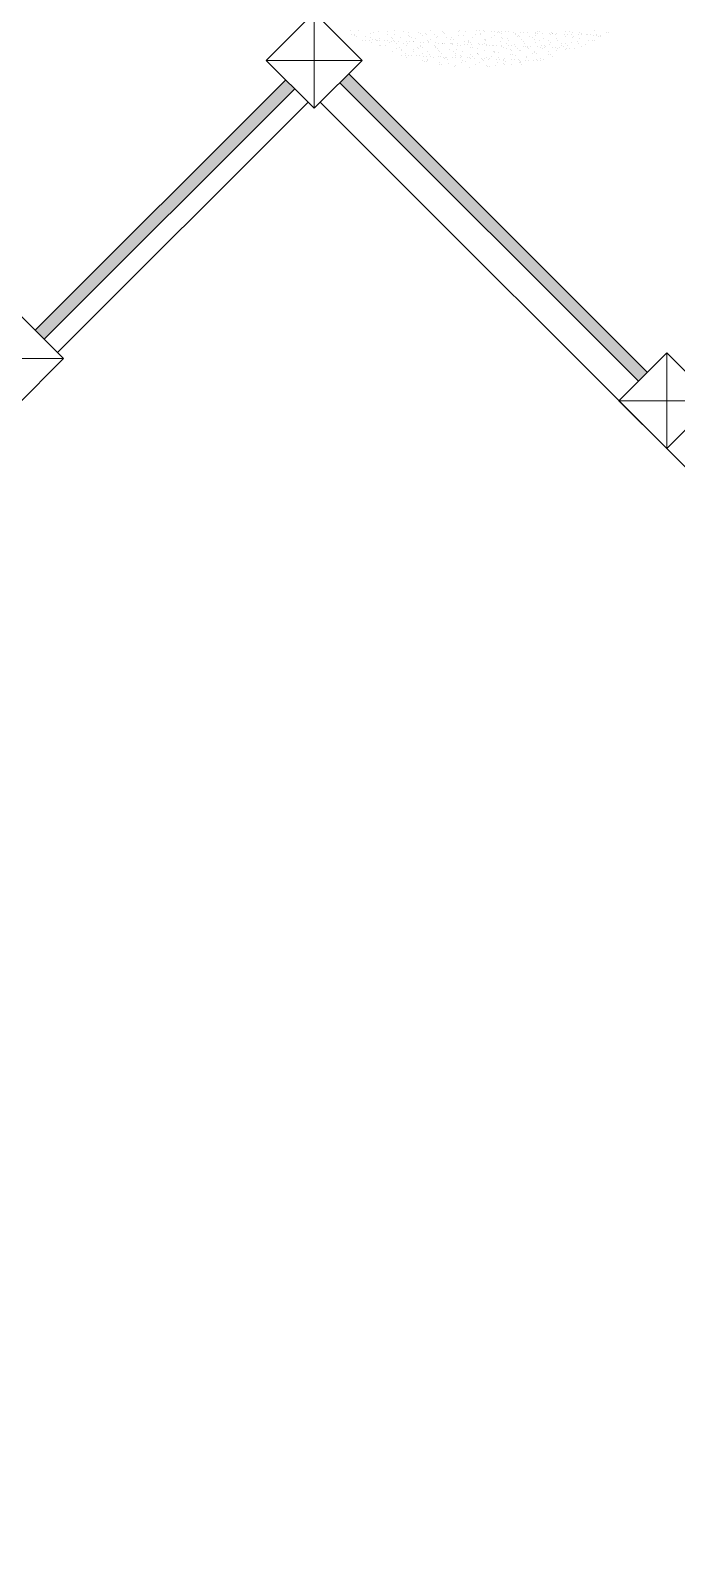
# Model space of a CAD drawing. Header units: millimetres. Extents: x 235 to 418, y 139 to 274.
# Drawn here: x 336.94 to 344.6, y 198.29 to 216.33 of the extents above; entities that cross this region are included whole.
import ezdxf

# ---------------------------------------------------------------- set-up
doc = ezdxf.new("R2010")
doc.units = ezdxf.units.MM
doc.header["$LTSCALE"] = 0.01
for name, color, linetype, lineweight in [('muros bajos', 42, 'Continuous', 18), ('puertas', 2, 'Continuous', 9), ('punto delgado', 4, 'Continuous', 0)]:
    doc.layers.add(name, color=color, linetype=linetype, lineweight=lineweight)

# ---------------------------------------------------------------- blocks, each defined once
blk = doc.blocks.new('A$C329661E2')
at = {"layer": 'puertas'}
for p, q in [((1.517, 0.305), (1.517, 0.305)), ((1.529, 0.274), (1.529, 0.274)), ((1.55, 0.263), (1.55, 0.263)), ((1.553, 0.27), (1.553, 0.27)), ((1.569, 0.254), (1.569, 0.254)), ((1.589, 0.305), (1.589, 0.305)), ((1.645, 0.255), (1.645, 0.255)), ((1.689, 0.279), (1.689, 0.279)), ((1.709, 0.289), (1.709, 0.289)), ((1.75, 0.294), (1.75, 0.294)), ((1.825, 0.271), (1.825, 0.271)), ((1.828, 0.295), (1.828, 0.295)), ((1.887, 0.27), (1.887, 0.27)), ((1.889, 0.305), (1.889, 0.305)), ((1.965, 0.301), (1.965, 0.301)), ((2.005, 0.286), (2.005, 0.286)), ((2.005, 0.263), (2.005, 0.263)), ((2.011, 0.254), (2.011, 0.254)), ((2.086, 0.293), (2.086, 0.293)), ((2.102, 0.278), (2.102, 0.278)), ((2.118, 0.267), (2.118, 0.267)), ((2.144, 0.279), (2.144, 0.279)), ((2.151, 0.27), (2.151, 0.27)), ((2.185, 0.302), (2.185, 0.302)), ((2.223, 0.27), (2.223, 0.27)), ((2.24, 0.255), (2.24, 0.255)), ((2.283, 0.295), (2.283, 0.295)), ((2.29, 0.286), (2.29, 0.286)), ((2.298, 0.282), (2.298, 0.282)), ((2.418, 0.266), (2.418, 0.266)), ((2.42, 0.294), (2.42, 0.294)), ((2.429, 0.302), (2.429, 0.302)), ((2.462, 0.26), (2.462, 0.26)), ((2.478, 0.298), (2.478, 0.298)), ((2.558, 0.27), (2.558, 0.27)), ((2.569, 0.304), (2.569, 0.304)), ((2.593, 0.303), (2.593, 0.303)), ((2.598, 0.281), (2.598, 0.281)), ((2.601, 0.276), (2.601, 0.276)), ((2.629, 0.302), (2.629, 0.302)), ((2.635, 0.301), (2.635, 0.301)), ((2.691, 0.299), (2.691, 0.299)), ((2.714, 0.298), (2.714, 0.298)), ((2.714, 0.263), (2.714, 0.263)), ((2.74, 0.292), (2.74, 0.292)), ((2.751, 0.297), (2.751, 0.297)), ((2.756, 0.293), (2.756, 0.293)), ((2.773, 0.278), (2.773, 0.278)), ((2.778, 0.297), (2.778, 0.297)), ((2.812, 0.295), (2.812, 0.295)), ((2.836, 0.294), (2.836, 0.294)), ((2.872, 0.292), (2.872, 0.292)), ((2.894, 0.279), (2.894, 0.279)), ((2.894, 0.27), (2.894, 0.27)), ((2.91, 0.255), (2.91, 0.255)), ((2.916, 0.261), (2.916, 0.261)), ((2.934, 0.29), (2.934, 0.29)), ((2.957, 0.289), (2.957, 0.289)), ((2.994, 0.288), (2.994, 0.288)), ((3.006, 0.259), (3.006, 0.259)), ((3.055, 0.285), (3.055, 0.285)), ((3.056, 0.277), (3.056, 0.277)), ((3.062, 0.268), (3.062, 0.268)), ((3.074, 0.294), (3.074, 0.294)), ((3.078, 0.284), (3.078, 0.284)), ((3.091, 0.294), (3.091, 0.294)), ((3.115, 0.283), (3.115, 0.283)), ((3.176, 0.28), (3.176, 0.28)), ((3.187, 0.274), (3.187, 0.274)), ((3.195, 0.293), (3.195, 0.293)), ((3.2, 0.279), (3.2, 0.279)), ((3.202, 0.284), (3.202, 0.284)), ((3.228, 0.27), (3.228, 0.27)), ((3.237, 0.278), (3.237, 0.278)), ((3.298, 0.276), (3.298, 0.276)), ((3.306, 0.301), (3.306, 0.301)), ((3.306, 0.258), (3.306, 0.258)), ((3.321, 0.275), (3.321, 0.275)), ((3.341, 0.3), (3.341, 0.3)), ((3.358, 0.273), (3.358, 0.273)), ((3.367, 0.29), (3.367, 0.29)), ((3.373, 0.258), (3.373, 0.258)), ((3.419, 0.271), (3.419, 0.271)), ((3.427, 0.293), (3.427, 0.293)), ((3.443, 0.278), (3.443, 0.278)), ((3.443, 0.27), (3.443, 0.27)), ((3.479, 0.269), (3.479, 0.269)), ((3.487, 0.274), (3.487, 0.274)), ((3.513, 0.274), (3.513, 0.274)), ((3.541, 0.266), (3.541, 0.266)), ((3.547, 0.306), (3.547, 0.306)), ((3.564, 0.27), (3.564, 0.27)), ((3.564, 0.265), (3.564, 0.265)), ((3.581, 0.255), (3.581, 0.255)), ((3.601, 0.264), (3.601, 0.264)), ((3.602, 0.255), (3.602, 0.255)), ((3.652, 0.29), (3.652, 0.29)), ((3.667, 0.289), (3.667, 0.289)), ((1.62, 0.226), (1.62, 0.226)), ((1.643, 0.225), (1.643, 0.225)), ((1.68, 0.224), (1.68, 0.224)), ((1.69, 0.246), (1.69, 0.246)), ((1.697, 0.204), (1.697, 0.204)), ((1.707, 0.231), (1.707, 0.231)), ((1.726, 0.231), (1.726, 0.231)), ((1.733, 0.222), (1.733, 0.222)), ((1.741, 0.221), (1.741, 0.221)), ((1.758, 0.235), (1.758, 0.235)), ((1.765, 0.22), (1.765, 0.22)), ((1.765, 0.181), (1.765, 0.181)), ((1.766, 0.177), (1.766, 0.177)), ((1.801, 0.219), (1.801, 0.219)), ((1.813, 0.185), (1.813, 0.185)), ((1.828, 0.223), (1.828, 0.223)), ((1.844, 0.208), (1.844, 0.208)), ((1.863, 0.217), (1.863, 0.217)), ((1.865, 0.247), (1.865, 0.247)), ((1.866, 0.134), (1.866, 0.134)), ((1.872, 0.238), (1.872, 0.238)), ((1.878, 0.219), (1.878, 0.219)), ((1.886, 0.216), (1.886, 0.216)), ((1.904, 0.154), (1.904, 0.154)), ((1.905, 0.197), (1.905, 0.197)), ((1.923, 0.214), (1.923, 0.214)), ((1.926, 0.165), (1.926, 0.165)), ((1.938, 0.251), (1.938, 0.251)), ((1.942, 0.149), (1.942, 0.149)), ((1.948, 0.14), (1.948, 0.14)), ((1.965, 0.2), (1.965, 0.2)), ((1.982, 0.185), (1.982, 0.185)), ((1.984, 0.212), (1.984, 0.212)), ((1.993, 0.201), (1.993, 0.201)), ((2.008, 0.211), (2.008, 0.211)), ((2.025, 0.247), (2.025, 0.247)), ((2.041, 0.13), (2.041, 0.13)), ((2.044, 0.213), (2.044, 0.213)), ((2.044, 0.21), (2.044, 0.21)), ((2.046, 0.149), (2.046, 0.149)), ((2.058, 0.235), (2.058, 0.235)), ((2.081, 0.165), (2.081, 0.165)), ((2.088, 0.156), (2.088, 0.156)), ((2.102, 0.176), (2.102, 0.176)), ((2.106, 0.207), (2.106, 0.207)), ((2.106, 0.181), (2.106, 0.181)), ((2.119, 0.161), (2.119, 0.161)), ((2.129, 0.206), (2.129, 0.206)), ((2.162, 0.224), (2.162, 0.224)), ((2.162, 0.131), (2.162, 0.131)), ((2.166, 0.205), (2.166, 0.205)), ((2.173, 0.216), (2.173, 0.216)), ((2.183, 0.229), (2.183, 0.229)), ((2.22, 0.181), (2.22, 0.181)), ((2.226, 0.165), (2.226, 0.165)), ((2.227, 0.202), (2.227, 0.202)), ((2.227, 0.172), (2.227, 0.172)), ((2.238, 0.25), (2.238, 0.25)), ((2.24, 0.153), (2.24, 0.153)), ((2.25, 0.201), (2.25, 0.201)), ((2.256, 0.138), (2.256, 0.138)), ((2.259, 0.13), (2.259, 0.13)), ((2.286, 0.197), (2.286, 0.197)), ((2.287, 0.2), (2.287, 0.2)), ((2.299, 0.2), (2.299, 0.2)), ((2.322, 0.244), (2.322, 0.244)), ((2.342, 0.147), (2.342, 0.147)), ((2.348, 0.198), (2.348, 0.198)), ((2.353, 0.232), (2.353, 0.232)), ((2.359, 0.197), (2.359, 0.197)), ((2.361, 0.246), (2.361, 0.246)), ((2.366, 0.188), (2.366, 0.188)), ((2.372, 0.197), (2.372, 0.197)), ((2.377, 0.231), (2.377, 0.231)), ((2.377, 0.13), (2.377, 0.13)), ((2.399, 0.146), (2.399, 0.146)), ((2.406, 0.18), (2.406, 0.18)), ((2.409, 0.195), (2.409, 0.195)), ((2.437, 0.177), (2.437, 0.177)), ((2.454, 0.127), (2.454, 0.127)), ((2.466, 0.212), (2.466, 0.212)), ((2.47, 0.193), (2.47, 0.193)), ((2.493, 0.192), (2.493, 0.192)), ((2.498, 0.223), (2.498, 0.223)), ((2.499, 0.213), (2.499, 0.213)), ((2.505, 0.204), (2.505, 0.204)), ((2.515, 0.208), (2.515, 0.208)), ((2.522, 0.162), (2.522, 0.162)), ((2.53, 0.191), (2.53, 0.191)), ((2.534, 0.248), (2.534, 0.248)), ((2.538, 0.162), (2.538, 0.162)), ((2.574, 0.154), (2.574, 0.154)), ((2.586, 0.196), (2.586, 0.196)), ((2.591, 0.188), (2.591, 0.188)), ((2.615, 0.187), (2.615, 0.187)), ((2.635, 0.2), (2.635, 0.2)), ((2.635, 0.142), (2.635, 0.142)), ((2.638, 0.229), (2.638, 0.229)), ((2.645, 0.22), (2.645, 0.22)), ((2.646, 0.228), (2.646, 0.228)), ((2.651, 0.186), (2.651, 0.186)), ((2.652, 0.185), (2.652, 0.185)), ((2.677, 0.178), (2.677, 0.178)), ((2.695, 0.247), (2.695, 0.247)), ((2.702, 0.178), (2.702, 0.178)), ((2.712, 0.13), (2.712, 0.13)), ((2.713, 0.183), (2.713, 0.183)), ((2.714, 0.13), (2.714, 0.13)), ((2.736, 0.183), (2.736, 0.183)), ((2.766, 0.212), (2.766, 0.212)), ((2.773, 0.181), (2.773, 0.181)), ((2.773, 0.176), (2.773, 0.176)), ((2.777, 0.245), (2.777, 0.245)), ((2.784, 0.236), (2.784, 0.236)), ((2.789, 0.161), (2.789, 0.161)), ((2.815, 0.158), (2.815, 0.158)), ((2.816, 0.194), (2.816, 0.194)), ((2.826, 0.243), (2.826, 0.243)), ((2.832, 0.224), (2.832, 0.224)), ((2.834, 0.179), (2.834, 0.179)), ((2.853, 0.146), (2.853, 0.146)), ((2.858, 0.178), (2.858, 0.178)), ((2.86, 0.137), (2.86, 0.137)), ((2.882, 0.193), (2.882, 0.193)), ((2.894, 0.176), (2.894, 0.176)), ((2.91, 0.153), (2.91, 0.153)), ((2.923, 0.252), (2.923, 0.252)), ((2.927, 0.138), (2.927, 0.138)), ((2.934, 0.142), (2.934, 0.142)), ((2.946, 0.227), (2.946, 0.227)), ((2.956, 0.21), (2.956, 0.21)), ((2.956, 0.174), (2.956, 0.174)), ((2.97, 0.2), (2.97, 0.2)), ((2.979, 0.173), (2.979, 0.173)), ((2.993, 0.162), (2.993, 0.162)), ((2.995, 0.173), (2.995, 0.173)), ((2.999, 0.153), (2.999, 0.153)), ((3.016, 0.172), (3.016, 0.172)), ((3.031, 0.246), (3.031, 0.246)), ((3.048, 0.231), (3.048, 0.231)), ((3.048, 0.13), (3.048, 0.13)), ((3.062, 0.209), (3.062, 0.209)), ((3.077, 0.169), (3.077, 0.169)), ((3.095, 0.226), (3.095, 0.226)), ((3.1, 0.168), (3.1, 0.168)), ((3.107, 0.177), (3.107, 0.177)), ((3.115, 0.157), (3.115, 0.157)), ((3.126, 0.243), (3.126, 0.243)), ((3.132, 0.178), (3.132, 0.178)), ((3.137, 0.167), (3.137, 0.167)), ((3.139, 0.169), (3.139, 0.169)), ((3.168, 0.223), (3.168, 0.223)), ((3.171, 0.128), (3.171, 0.128)), ((3.175, 0.189), (3.175, 0.189)), ((3.185, 0.208), (3.185, 0.208)), ((3.198, 0.165), (3.198, 0.165)), ((3.222, 0.164), (3.222, 0.164)), ((3.23, 0.139), (3.23, 0.139)), ((3.234, 0.242), (3.234, 0.242)), ((3.242, 0.224), (3.242, 0.224)), ((3.245, 0.154), (3.245, 0.154)), ((3.259, 0.162), (3.259, 0.162)), ((3.271, 0.194), (3.271, 0.194)), ((3.278, 0.185), (3.278, 0.185)), ((3.295, 0.173), (3.295, 0.173)), ((3.306, 0.2), (3.306, 0.2)), ((3.31, 0.144), (3.31, 0.144)), ((3.32, 0.16), (3.32, 0.16)), ((3.322, 0.185), (3.322, 0.185)), ((3.343, 0.159), (3.343, 0.159)), ((3.355, 0.204), (3.355, 0.204)), ((3.365, 0.247), (3.365, 0.247)), ((3.38, 0.157), (3.38, 0.157)), ((3.41, 0.21), (3.41, 0.21)), ((3.417, 0.201), (3.417, 0.201)), ((3.422, 0.24), (3.422, 0.24)), ((3.443, 0.176), (3.443, 0.176)), ((3.475, 0.188), (3.475, 0.188)), ((3.503, 0.224), (3.503, 0.224)), ((3.535, 0.22), (3.535, 0.22)), ((3.55, 0.226), (3.55, 0.226)), ((1.945, 0.098), (1.945, 0.098)), ((1.981, 0.115), (1.981, 0.115)), ((1.981, 0.098), (1.981, 0.098)), ((1.982, 0.083), (1.982, 0.083)), ((2.006, 0.096), (2.006, 0.096)), ((2.03, 0.095), (2.03, 0.095)), ((2.066, 0.094), (2.066, 0.094)), ((2.094, 0.096), (2.094, 0.096)), ((2.119, 0.06), (2.119, 0.06)), ((2.12, 0.114), (2.12, 0.114)), ((2.128, 0.091), (2.128, 0.091)), ((2.136, 0.045), (2.136, 0.045)), ((2.15, 0.046), (2.15, 0.046)), ((2.151, 0.09), (2.151, 0.09)), ((2.157, 0.066), (2.157, 0.066)), ((2.164, 0.058), (2.164, 0.058)), ((2.179, 0.107), (2.179, 0.107)), ((2.188, 0.089), (2.188, 0.089)), ((2.214, 0.079), (2.214, 0.079)), ((2.249, 0.087), (2.249, 0.087)), ((2.257, 0.036), (2.257, 0.036)), ((2.263, 0.026), (2.263, 0.026)), ((2.272, 0.086), (2.272, 0.086)), ((2.273, 0.021), (2.273, 0.021)), ((2.274, 0.111), (2.274, 0.111)), ((2.296, 0.082), (2.296, 0.082)), ((2.303, 0.074), (2.303, 0.074)), ((2.309, 0.084), (2.309, 0.084)), ((2.316, 0.084), (2.316, 0.084)), ((2.33, 0.061), (2.33, 0.061)), ((2.336, 0.032), (2.336, 0.032)), ((2.37, 0.082), (2.37, 0.082)), ((2.382, 0.009), (2.382, 0.009)), ((2.394, 0.115), (2.394, 0.115)), ((2.394, 0.095), (2.394, 0.095)), ((2.394, 0.081), (2.394, 0.081)), ((2.394, 0.013), (2.394, 0.013)), ((2.431, 0.079), (2.431, 0.079)), ((2.436, 0.098), (2.436, 0.098)), ((2.442, 0.09), (2.442, 0.09)), ((2.443, 0.041), (2.443, 0.041)), ((2.454, 0.06), (2.454, 0.06)), ((2.475, 0.048), (2.475, 0.048)), ((2.492, 0.077), (2.492, 0.077)), ((2.51, 0.077), (2.51, 0.077)), ((2.512, 0), (2.512, 0)), ((2.515, 0.106), (2.515, 0.106)), ((2.515, 0.076), (2.515, 0.076)), ((2.531, 0.091), (2.531, 0.091)), ((2.552, 0.075), (2.552, 0.075)), ((2.563, 0.025), (2.563, 0.025)), ((2.574, 0.111), (2.574, 0.111)), ((2.575, 0.114), (2.575, 0.114)), ((2.582, 0.105), (2.582, 0.105)), ((2.591, 0.037), (2.591, 0.037)), ((2.613, 0.072), (2.613, 0.072)), ((2.614, 0.064), (2.614, 0.064)), ((2.623, 0.057), (2.623, 0.057)), ((2.637, 0.071), (2.637, 0.071)), ((2.651, 0.016), (2.651, 0.016)), ((2.652, 0.083), (2.652, 0.083)), ((2.658, 0.007), (2.658, 0.007)), ((2.669, 0.068), (2.669, 0.068)), ((2.673, 0.07), (2.673, 0.07)), ((2.678, 0.007), (2.678, 0.007)), ((2.69, 0.092), (2.69, 0.092)), ((2.721, 0.121), (2.721, 0.121)), ((2.728, 0.014), (2.728, 0.014)), ((2.735, 0.068), (2.735, 0.068)), ((2.743, 0.041), (2.743, 0.041)), ((2.753, 0.08), (2.753, 0.08)), ((2.754, 0.126), (2.754, 0.126)), ((2.758, 0.067), (2.758, 0.067)), ((2.79, 0.06), (2.79, 0.06)), ((2.79, 0.032), (2.79, 0.032)), ((2.795, 0.065), (2.795, 0.065)), ((2.797, 0.023), (2.797, 0.023)), ((2.803, 0.072), (2.803, 0.072)), ((2.806, 0.045), (2.806, 0.045)), ((2.849, 0.107), (2.849, 0.107)), ((2.856, 0.063), (2.856, 0.063)), ((2.858, 0.022), (2.858, 0.022)), ((2.87, 0.108), (2.87, 0.108)), ((2.88, 0.062), (2.88, 0.062)), ((2.893, 0.096), (2.893, 0.096)), ((2.916, 0.061), (2.916, 0.061)), ((2.923, 0.056), (2.923, 0.056)), ((2.927, 0.036), (2.927, 0.036)), ((2.93, 0.048), (2.93, 0.048)), ((2.936, 0.039), (2.936, 0.039)), ((2.944, 0.021), (2.944, 0.021)), ((2.978, 0.058), (2.978, 0.058)), ((2.983, 0.088), (2.983, 0.088)), ((2.987, 0.084), (2.987, 0.084)), ((3.001, 0.057), (3.001, 0.057)), ((3.032, 0.112), (3.032, 0.112)), ((3.038, 0.056), (3.038, 0.056)), ((3.05, 0.123), (3.05, 0.123)), ((3.064, 0.115), (3.064, 0.115)), ((3.069, 0.064), (3.069, 0.064)), ((3.076, 0.055), (3.076, 0.055)), ((3.099, 0.053), (3.099, 0.053)), ((3.103, 0.072), (3.103, 0.072)), ((3.124, 0.061), (3.124, 0.061)), ((3.163, 0.103), (3.163, 0.103)), ((3.185, 0.106), (3.185, 0.106)), ((3.202, 0.091), (3.202, 0.091))]:
    blk.add_line(p, q, dxfattribs=at)

msp = doc.modelspace()

# ---------------------------------------------------------------- hatches: boundary and pattern name
at = {"layer": 'punto delgado'}
h = msp.add_hatch(dxfattribs=at)
h.set_pattern_fill('ENDGRAIN', color=256, scale=0.35, angle=195, style=0, pattern_type=2)
h.set_pattern_definition([(195, (121.5996, 181.85582), (-0.2474874, -0.4286607), [0.0175, -0.3325]), (195, (121.8453, 181.88543), (-0.2474874, -0.4286607), [0.035, -0.315]), (195, (121.6301, 181.80964), (-0.2474874, -0.4286607), [0.0175, -0.3325]), (195, (121.842, 181.8302), (-0.2474874, -0.4286607), [0.0175, -0.3325]), (195, (121.6437, 181.75893), (-0.2474874, -0.4286607), [0.0175, -0.3325]), (195, (121.83416, 181.79185), (-0.2474874, -0.4286607), [0.0175, -0.3325]), (195, (121.65274, 181.72512), (-0.2474874, -0.4286607), [0.0175, -0.3325]), (195, (121.84774, 181.74114), (-0.2474874, -0.4286607), [0.0175, -0.1925, 0.0175, -0.1225]), (195, (121.8568, 181.70733), (-0.2474874, -0.4286607), [0.035, -0.175, 0.0175, -0.1225]), (195, (121.8873, 181.66115), (-0.2474874, -0.4286607), [0.0175, -0.0525, 0.0175, -0.14, 0.0175, -0.105]), (195, (121.91326, 181.63187), (-0.2474874, -0.4286607), [0.0175, -0.07, 0.035, -0.2275]), (195, (121.69804, 181.5561), (-0.2474874, -0.4286607), [0.0175, -0.3325]), (195, (121.9223, 181.59806), (-0.2474874, -0.4286607), [0.0175, -0.0875, 0.0175, -0.2275]), (240, (121.87006, 181.9283), (0.09058667, -0.33807404), [0.04949735, -0.4454774]), (240, (121.5827, 181.8513), (0.09058667, -0.33807404), [0.09899495, -0.3959798]), (240, (121.628, 181.68226), (0.09058667, -0.33807404), [0.0247485, -0.47022625]), (240, (121.92442, 181.72545), (0.09058667, -0.33807404), [0.0742462, -0.42072855]), (240, (121.63705, 181.64845), (0.09058667, -0.33807404), [0.1237437, -0.37123106]), (240, (121.65064, 181.59774), (0.09058667, -0.33807404), [0.0742462, -0.42072855]), (150, (121.72732, 181.58205), (-0.33807404, -0.09058667), [0.0247485, -0.47022625]), (150, (121.77317, 181.88421), (-0.33807404, -0.09058667), [0.04949735, -0.4454774]), (150, (121.7925, 181.74445), (-0.33807404, -0.09058667), [0.04949735, -0.4454774]), (150, (121.67296, 181.7849), (-0.33807404, -0.09058667), [0.04949735, -0.4454774]), (150, (121.7261, 181.6542), (-0.33807404, -0.09058667), [0.04949735, -0.4454774]), (150, (121.71826, 181.61586), (-0.33807404, -0.09058667), [0.0742462, -0.42072855]), (150, (121.74842, 181.84135), (-0.33807404, -0.09058667), [0.0742462, -0.42072855]), (150, (121.70224, 181.81086), (-0.33807404, -0.09058667), [0.0742462, -0.42072855]), (150, (121.78466, 181.70612), (-0.33807404, -0.09058667), [0.0742462, -0.42072855]), (150, (121.75538, 181.68016), (-0.33807404, -0.09058667), [0.0742462, -0.42072855]), (221.56505, (121.87128, 181.85615), (-0.33807404, -0.09058667), [0.0391312, -0.7434926]), (221.56505, (121.6132, 181.80511), (-0.33807404, -0.09058667), [0.15652476, -0.62609903]), (221.56505, (121.62678, 181.7544), (-0.33807404, -0.09058667), [0.15652476, -0.62609903]), (221.56505, (121.63584, 181.7206), (-0.33807404, -0.09058667), [0.1565249, -0.2345, 0.0782635, -0.3133354]), (221.56505, (121.61562, 181.66082), (-0.33807404, -0.09058667), [0.0391312, -0.7434926]), (221.56505, (121.9516, 181.62403), (-0.33807404, -0.09058667), [0.0391312, -0.7434926]), (221.56505, (121.68113, 181.55156), (-0.33807404, -0.09058667), [0.0782624, -0.7043614]), (168.43495, (121.68412, 181.87847), (-0.33807404, -0.09058667), [0.0782624, -0.7043614]), (168.43495, (121.8251, 181.82566), (-0.33807404, -0.09058667), [0.0782624, -0.7043614]), (168.43495, (121.81151, 181.87637), (-0.33807404, -0.09058667), [0.0391312, -0.7434914]), (168.43495, (121.81725, 181.78732), (-0.33807404, -0.09058667), [0.11739357, -0.6652302]), (168.43495, (121.74964, 181.7692), (-0.33807404, -0.09058667), [0.0782624, -0.7043614]), (168.43495, (121.72036, 181.74324), (-0.33807404, -0.09058667), [0.0782624, -0.7043614]), (168.43495, (121.83084, 181.73661), (-0.33807404, -0.09058667), [0.0391312, -0.7434914]), (168.43495, (121.823, 181.69827), (-0.33807404, -0.09058667), [0.0391312, -0.7434914]), (168.43495, (121.70588, 181.59442), (-0.33807404, -0.09058667), [0.0391312, -0.7434914]), (168.43495, (121.69108, 181.71728), (-0.33807404, -0.09058667), [0.0391312, -0.7434914]), (168.43495, (121.87039, 181.65662), (-0.33807404, -0.09058667), [0.11739357, -0.6652302]), (168.43495, (121.89635, 181.62734), (-0.33807404, -0.09058667), [0.0782624, -0.7043614]), (168.43495, (121.68324, 181.67894), (-0.33807404, -0.09058667), [0.03913, -0.35217, 0.03913, -0.3521938]), (168.43495, (121.80278, 181.6385), (-0.33807404, -0.09058667), [0.0782624, -0.7043614]), (168.43495, (121.79493, 181.60017), (-0.33807404, -0.09058667), [0.0782624, -0.7043614]), (168.43495, (121.90541, 181.59354), (-0.33807404, -0.09058667), [0.0782624, -0.7043614]), (168.43495, (121.80399, 181.56636), (-0.33807404, -0.09058667), [0.0782624, -0.7043614])])
h.paths.add_polyline_path([(340.074, 215.632), (339.968, 215.739), (337, 212.771), (337.106, 212.665)])
h.paths.add_polyline_path([(336.538, 212.097), (336.432, 212.203), (333.465, 209.235), (333.571, 209.129)])
h.paths.add_polyline_path([(333.003, 208.561), (332.897, 208.667), (329.929, 205.7), (330.035, 205.594)])
h = msp.add_hatch(dxfattribs=at)
h.set_pattern_fill('ENDGRAIN', color=256, scale=0.35, angle=195, style=0, pattern_type=2)
h.set_pattern_definition([(195, (-553.47934, -46.3392), (-0.24748737, -0.4286607), [0.0175, -0.3325]), (195, (-553.23363, -46.3096), (-0.24748737, -0.4286607), [0.035, -0.315]), (195, (-553.44885, -46.38537), (-0.24748737, -0.4286607), [0.0175, -0.3325]), (195, (-553.23694, -46.36482), (-0.24748737, -0.4286607), [0.0175, -0.3325]), (195, (-553.43526, -46.43608), (-0.24748737, -0.4286607), [0.0175, -0.3325]), (195, (-553.2448, -46.40316), (-0.24748737, -0.4286607), [0.0175, -0.3325]), (195, (-553.4262, -46.4699), (-0.24748737, -0.4286607), [0.0175, -0.3325]), (195, (-553.2312, -46.45387), (-0.24748737, -0.4286607), [0.0175, -0.1925, 0.0175, -0.1225]), (195, (-553.22214, -46.48768), (-0.24748737, -0.4286607), [0.035, -0.175, 0.0175, -0.1225]), (195, (-553.19165, -46.53386), (-0.24748737, -0.4286607), [0.0175, -0.0525, 0.0175, -0.14, 0.0175, -0.105]), (195, (-553.1657, -46.56314), (-0.24748737, -0.4286607), [0.0175, -0.07, 0.035, -0.2275]), (195, (-553.3809, -46.63892), (-0.24748737, -0.4286607), [0.0175, -0.3325]), (195, (-553.15663, -46.59695), (-0.24748737, -0.4286607), [0.0175, -0.0875, 0.0175, -0.2275]), (240, (-553.20888, -46.26672), (0.090586666, -0.33807404), [0.04949735, -0.4454774]), (240, (-553.49624, -46.34372), (0.090586666, -0.33807404), [0.09899495, -0.3959798]), (240, (-553.45095, -46.51275), (0.090586666, -0.33807404), [0.0247485, -0.47022625]), (240, (-553.15453, -46.46956), (0.090586666, -0.33807404), [0.0742462, -0.42072855]), (240, (-553.4419, -46.54656), (0.090586666, -0.33807404), [0.12374369, -0.37123106]), (240, (-553.4283, -46.59727), (0.090586666, -0.33807404), [0.0742462, -0.42072855]), (150, (-553.35163, -46.61296), (-0.33807404, -0.090586666), [0.0247485, -0.47022625]), (150, (-553.30577, -46.3108), (-0.33807404, -0.090586666), [0.04949735, -0.4454774]), (150, (-553.28644, -46.45056), (-0.33807404, -0.090586666), [0.04949735, -0.4454774]), (150, (-553.40598, -46.41012), (-0.33807404, -0.090586666), [0.04949735, -0.4454774]), (150, (-553.35284, -46.54082), (-0.33807404, -0.090586666), [0.04949735, -0.4454774]), (150, (-553.3607, -46.57915), (-0.33807404, -0.090586666), [0.0742462, -0.42072855]), (150, (-553.33052, -46.35366), (-0.33807404, -0.090586666), [0.0742462, -0.42072855]), (150, (-553.3767, -46.38416), (-0.33807404, -0.090586666), [0.0742462, -0.42072855]), (150, (-553.29429, -46.4889), (-0.33807404, -0.090586666), [0.0742462, -0.42072855]), (150, (-553.32357, -46.51486), (-0.33807404, -0.090586666), [0.0742462, -0.42072855]), (221.565051, (-553.20767, -46.33886), (-0.33807404, -0.090586666), [0.03913119, -0.7434926]), (221.565051, (-553.46575, -46.3899), (-0.33807404, -0.090586666), [0.15652476, -0.62609903]), (221.565051, (-553.45216, -46.44061), (-0.33807404, -0.090586666), [0.15652476, -0.62609903]), (221.565051, (-553.4431, -46.47442), (-0.33807404, -0.090586666), [0.1565249, -0.2345, 0.0782635, -0.31333539]), (221.565051, (-553.46332, -46.53419), (-0.33807404, -0.090586666), [0.03913119, -0.7434926]), (221.565051, (-553.12735, -46.57098), (-0.33807404, -0.090586666), [0.03913119, -0.7434926]), (221.565051, (-553.39781, -46.64345), (-0.33807404, -0.090586666), [0.07826238, -0.70436141]), (168.434949, (-553.39482, -46.31654), (-0.33807404, -0.090586666), [0.07826238, -0.70436141]), (168.434949, (-553.25385, -46.36935), (-0.33807404, -0.090586666), [0.07826238, -0.70436141]), (168.434949, (-553.26744, -46.31864), (-0.33807404, -0.090586666), [0.03913119, -0.74349141]), (168.434949, (-553.2617, -46.40769), (-0.33807404, -0.090586666), [0.11739357, -0.66523022]), (168.434949, (-553.32931, -46.4258), (-0.33807404, -0.090586666), [0.07826238, -0.70436141]), (168.434949, (-553.35859, -46.45177), (-0.33807404, -0.090586666), [0.07826238, -0.70436141]), (168.434949, (-553.2481, -46.4584), (-0.33807404, -0.090586666), [0.03913119, -0.74349141]), (168.434949, (-553.25595, -46.49674), (-0.33807404, -0.090586666), [0.03913119, -0.74349141]), (168.434949, (-553.37306, -46.60059), (-0.33807404, -0.090586666), [0.03913119, -0.74349141]), (168.434949, (-553.38786, -46.47773), (-0.33807404, -0.090586666), [0.03913119, -0.74349141]), (168.434949, (-553.20856, -46.53839), (-0.33807404, -0.090586666), [0.11739357, -0.66523022]), (168.434949, (-553.1826, -46.56767), (-0.33807404, -0.090586666), [0.07826238, -0.70436141]), (168.434949, (-553.39571, -46.51607), (-0.33807404, -0.090586666), [0.03913, -0.35217, 0.03913, -0.35219379]), (168.434949, (-553.27617, -46.55651), (-0.33807404, -0.090586666), [0.07826238, -0.70436141]), (168.434949, (-553.28402, -46.59484), (-0.33807404, -0.090586666), [0.07826238, -0.70436141]), (168.434949, (-553.17353, -46.60148), (-0.33807404, -0.090586666), [0.07826238, -0.70436141]), (168.434949, (-553.27496, -46.62865), (-0.33807404, -0.090586666), [0.07826238, -0.70436141])])
h.paths.add_polyline_path([(340.714, 215.81), (340.608, 215.704), (344.145, 212.167), (344.251, 212.273)])

# ---------------------------------------------------------------- linework, layer by layer
at = {"layer": 'muros bajos'}
for p, q in [((339.968, 215.739), (337, 212.771)), ((344.145, 212.167), (340.608, 215.704)), ((344.251, 212.273), (340.714, 215.81)), ((340.074, 215.632), (337.106, 212.665)), ((337.265, 212.506), (340.233, 215.473)), ((340.233, 215.473), (337.265, 212.506)), ((340.377, 215.473), (357.558, 198.292))]:
    msp.add_line(p, q, dxfattribs=at)
for points in [[(340.873, 215.969), (340.305, 215.402), (339.737, 215.969), (340.305, 216.537)], [(337.337, 212.434), (336.769, 211.866), (336.201, 212.434), (336.769, 213.002)], [(345.05, 211.936), (344.482, 211.368), (343.914, 211.936), (344.482, 212.504)]]:
    msp.add_lwpolyline(points, close=True, dxfattribs=at)
at = {"layer": 'puertas'}
for p, q in [((340.305, 216.537), (340.305, 215.402)), ((339.737, 215.969), (340.873, 215.969)), ((344.482, 212.504), (344.482, 211.368)), ((336.201, 212.434), (337.337, 212.434)), ((343.914, 211.936), (345.05, 211.936))]:
    msp.add_line(p, q, dxfattribs=at)

# ---------------------------------------------------------------- block references
at = {"layer": 'punto delgado', "xscale": 1.424631235263632, "yscale": 1.424631235263661, "zscale": 1.42463123526367}
msp.add_blockref('A$C329661E2', (338.569, 215.889), dxfattribs=at)

doc.saveas('drawing.dxf')
